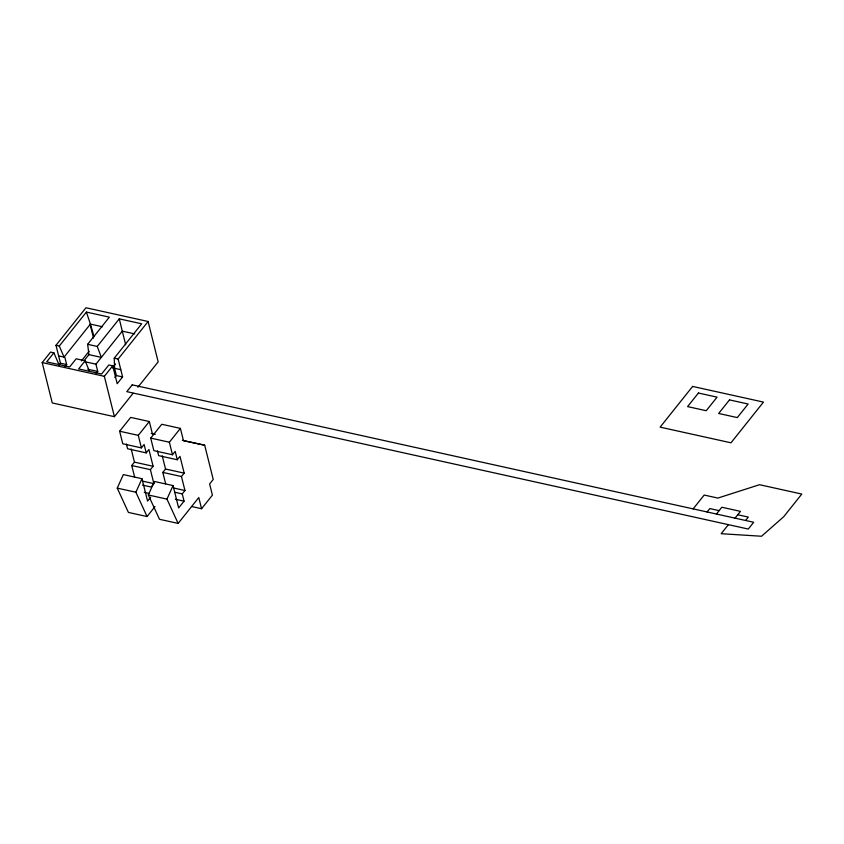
<?xml version="1.0" encoding="UTF-8"?>
<svg xmlns="http://www.w3.org/2000/svg" width="844" height="844" viewBox="0 0 844 844"><rect width="100%" height="100%" fill="white"/><g stroke="black" fill="none" stroke-linecap="round" stroke-linejoin="round"><path stroke-width="1.27" d="M155.001 506.59L147.067 516.539L128.415 512.424L117.242 488.117L123.34 474.592L141.992 478.717L147.563 501.083L150.654 497.2M147.067 516.539L135.884 492.231L141.992 478.717M191.63 506.516L201.568 508.721L198.783 497.538L178.137 523.417L159.495 519.292L148.312 494.985L154.42 481.47L173.062 485.585L178.633 507.951L184.055 501.167L182.241 493.898L184.952 490.501L181.46 476.533L184.171 473.136L179.994 456.361L177.282 459.758L158.64 455.633L157.448 450.844M178.137 523.417L166.954 499.11L173.062 485.585M133.046 393.336L114.415 416.693L52.265 402.947L42.2 362.572L50.577 352.085L53.879 352.813L58.647 363.901L59.439 364.081M58.901 365.125L60.451 363.184L55.989 345.301L85.961 307.754L148.101 321.49L158.166 361.865L137.91 387.248M53.879 352.813L46.663 361.865L69.651 366.95L76.16 358.795L85.138 360.789L89.453 371.244M86.394 312.08L90.413 324.096L64.06 357.118L59.291 346.029L86.394 312.08L109.34 317.154L87.649 344.32L88.915 354.628L84.273 360.451M65.115 366.496L66.665 364.566L64.851 357.297L58.637 355.925M81.393 360.937L89.137 351.241M85.138 360.789L78.64 368.933L101.607 374.008L108.834 364.967L112.727 365.821L117.179 383.714L122.602 376.93L118.139 359.038L148.101 321.49M88.915 354.628L101.343 357.381L97.25 346.441L119.278 318.842L141.686 323.801L114.246 358.183L114.573 368.29L116.388 375.559L114.837 377.49M96.195 373.375L97.735 371.434L95.931 364.165L122.285 331.143L119.278 318.842M114.415 416.693L104.35 376.318L112.727 365.821M115.565 363.933L112.474 367.805L120.787 369.661M126.368 443.976L127.571 448.765L146.212 452.89L144.124 444.503L141.412 447.89L122.77 443.775L119.637 431.231L130.683 417.4L149.325 421.525L152.395 433.827L154.885 434.354M141.412 447.89L138.289 435.356L149.325 421.525M177.282 459.758L175.193 451.371L172.482 454.768L153.84 450.643L150.717 438.11L161.753 424.279L180.394 428.393L183.464 440.695L204.691 445.221L213.226 479.445L209.618 483.971L212.403 495.154L201.568 508.721M134.597 476.966L131.748 465.54L134.46 462.143L131.168 448.966M146.212 452.89L148.913 449.493L153.102 466.268L150.39 469.654L153.872 483.633L151.171 487.03L142.467 485.1M172.482 454.768L169.359 442.224L180.394 428.393M165.667 483.844L162.818 472.408L165.529 469.011L162.238 455.834M693.146 508.879L704.181 495.048L717.854 498.076L759.537 484.709L801.8 494.056L783.749 516.676L761.552 536.246L721.166 533.703L728.393 524.662M707.082 511.96L709.793 508.573L719.109 510.631M716.408 514.028L721.82 507.244L740.462 511.358L735.05 518.142M745.611 520.484L748.322 517.087L737.761 514.756M151.234 433.426L154.98 434.227M182.304 440.304L204.691 445.221M102.567 326.786L90.413 324.096L94.032 336.598M134.713 333.897L122.285 331.143L125.682 344.763M87.649 344.32L97.25 346.441M55.989 345.301L59.291 346.029M114.246 358.183L118.139 359.038M84.738 361.696L95.931 364.165M60.451 363.184L66.665 364.566M87.797 369.229L97.735 371.434M116.388 375.559L122.602 376.93M42.2 362.572L104.35 376.318M119.637 431.231L138.289 435.356M150.717 438.11L169.359 442.224M134.46 462.143L153.102 466.268M165.529 469.011L184.171 473.136M131.748 465.54L150.39 469.654M162.818 472.408L181.46 476.533M142.689 481.164L153.872 483.633M173.758 488.032L184.952 490.501M174.782 492.252L182.241 493.898M144.282 492.368L149.251 493.466M175.352 499.237L184.055 501.167M117.242 488.117L135.884 492.231M148.312 494.985L166.954 499.11M90.044 324.159L93.505 338.033M132.223 384.853L126.8 391.637L748.28 529.051L753.692 522.267L132.223 384.853M692.629 386.425L660.135 427.138L730.988 442.805L763.472 402.092L692.629 386.425M698.421 393.03L687.586 406.597L706.228 410.722L717.062 397.144L698.421 393.03M729.49 399.898L718.666 413.465L737.308 417.59L748.132 404.023L729.49 399.898"/></g></svg>
